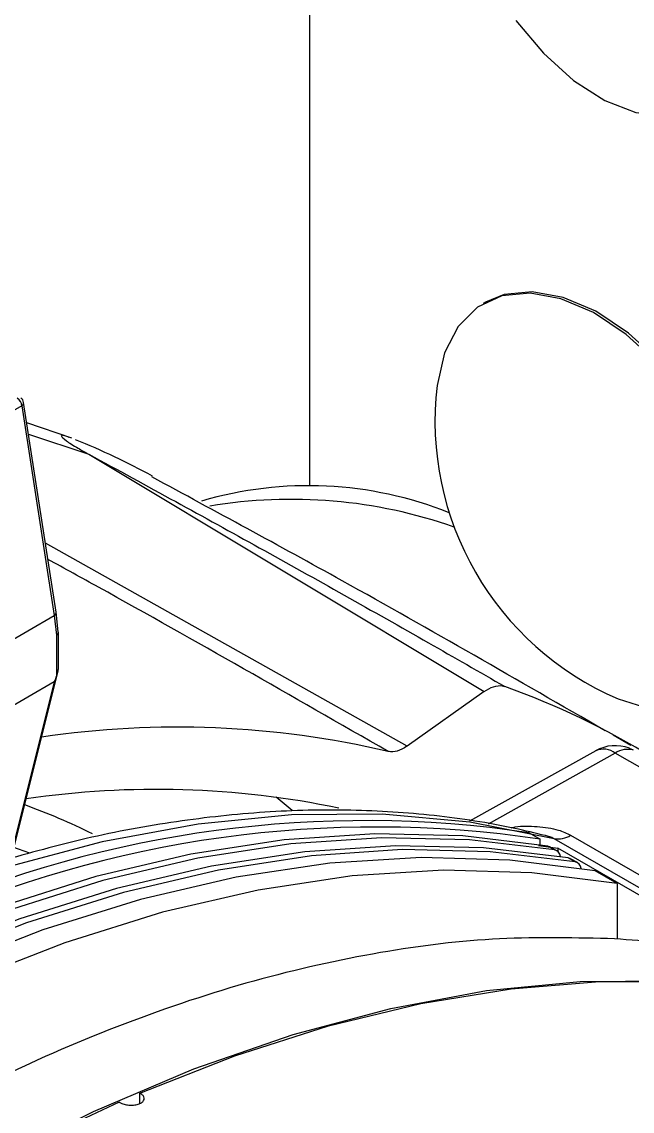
# Model space of a CAD drawing. Extents: x 8 to 113, y 0 to 87.
# Drawn here: x 19.235 to 20.174, y 71.056 to 72.732 of the extents above; entities that cross this region are included whole.
import ezdxf

# ---------------------------------------------------------------- set-up
doc = ezdxf.new("R2010")
doc.units = 0
doc.header["$MEASUREMENT"] = 0
doc.layers.add('OBJECT', color=7, linetype='CONTINUOUS')

msp = doc.modelspace()

# ---------------------------------------------------------------- linework, layer by layer
at = {"layer": 'OBJECT'}
for p, q in [((19.6782, 72.0185), (19.6782, 76.4048)), ((19.9485, 72.3006), (19.945, 72.2985)), ((19.2882, 71.8239), (19.2382, 72.1464)), ((19.2354, 72.1412), (19.1549, 72.0948)), ((19.2354, 72.1412), (19.2854, 71.8186)), ((19.3126, 72.0916), (19.2431, 72.115)), ((19.2458, 72.0978), (19.3383, 72.0669)), ((19.3383, 72.0669), (19.9468, 71.7018)), ((19.8282, 71.6177), (19.2717, 71.9302)), ((19.204, 71.7717), (19.2853, 71.8186)), ((19.2853, 71.8186), (19.2887, 71.7886)), ((19.2916, 71.7935), (19.2882, 71.8237)), ((19.2917, 71.7357), (19.2917, 71.793)), ((19.2887, 71.7886), (19.2887, 71.7253)), ((19.2222, 71.4567), (19.2913, 71.7329)), ((19.285, 71.7164), (19.204, 71.6696)), ((19.285, 71.7164), (19.2199, 71.4562)), ((19.9468, 71.7018), (19.8282, 71.6177)), ((20.1724, 71.6188), (20.1448, 71.6345)), ((20.1184, 71.6103), (19.9241, 71.5021)), ((20.1762, 71.6115), (20.1702, 71.6143)), ((20.1483, 71.607), (19.9525, 71.4976)), ((20.6647, 71.3089), (20.1483, 71.607)), ((19.6511, 71.5189), (19.6266, 71.5392)), ((20.0157, 71.4844), (20.0327, 71.4746)), ((20.0327, 71.4659), (20.0327, 71.4746)), ((20.4978, 71.2192), (20.054, 71.4753)), ((20.0796, 71.4806), (20.5208, 71.2259)), ((20.0304, 71.465), (20.0601, 71.4609)), ((20.0548, 71.4579), (20.0443, 71.464)), ((20.0582, 71.4567), (20.0477, 71.4628)), ((20.3512, 71.2928), (20.0601, 71.4609)), ((20.0601, 71.4609), (20.0601, 71.4546)), ((20.0865, 71.4396), (20.076, 71.4457)), ((20.09, 71.4384), (20.0795, 71.4445)), ((20.1514, 71.4061), (20.1174, 71.4257)), ((20.1514, 71.4061), (20.1514, 71.3212)), ((19.4171, 71.0677), (19.4171, 71.0838))]:
    msp.add_line(p, q, dxfattribs=at)
at = {"layer": 'OBJECT', "flags": 128}
for points in [[(19.9951, 72.7343), (20.0377, 72.6837), (20.0841, 72.642), (20.1322, 72.6112), (20.1797, 72.5928), (20.2244, 72.5876), (20.2643, 72.5958), (20.2974, 72.617), (20.3223, 72.6503), (20.3376, 72.6942), (20.3429, 72.7465)], [(20.297, 72.0953), (20.258, 72.1546), (20.2133, 72.2073), (20.1649, 72.2512), (20.1147, 72.2847), (20.0647, 72.3061), (20.0171, 72.3148), (19.9737, 72.3104), (19.9363, 72.293), (19.9065, 72.2633), (19.8855, 72.2226), (19.8741, 72.1728)], [(20.3005, 72.0974), (20.2615, 72.1566), (20.2169, 72.2093), (20.1684, 72.2533), (20.1182, 72.2867), (20.0683, 72.3082), (20.0206, 72.3169), (19.9772, 72.3124), (19.9485, 72.3006)], [(20.1527, 71.6903), (20.2015, 71.6752), (20.2473, 71.6731), (20.2879, 71.6841), (20.3216, 71.7077), (20.3472, 71.7431), (20.3635, 71.7887), (20.3698, 71.8428), (20.366, 71.903), (20.3521, 71.9669), (20.3288, 72.0319), (20.297, 72.0953)], [(20.054, 71.4753), (19.9247, 71.5006), (19.7899, 71.5128), (19.6504, 71.5118), (19.5066, 71.4976), (19.3592, 71.4704), (19.2089, 71.4302), (19.1232, 71.4019)], [(20.0443, 71.464), (19.9137, 71.4797), (19.7784, 71.4828), (19.6388, 71.4734), (19.4956, 71.4514), (19.3494, 71.4169), (19.2006, 71.3701), (19.05, 71.3112), (18.8982, 71.2404), (18.7458, 71.1581), (18.5933, 71.0644), (18.4415, 70.9599), (18.2909, 70.8449), (18.1422, 70.72), (17.9959, 70.5856), (17.8527, 70.4423), (17.7132, 70.2906), (17.5779, 70.1313), (17.4473, 69.9648)], [(20.0548, 71.4579), (19.9242, 71.4736), (19.7889, 71.4767), (19.6493, 71.4673), (19.5062, 71.4453), (19.3599, 71.4108), (19.2112, 71.364), (19.0606, 71.3051), (18.9088, 71.2343), (18.7563, 71.152), (18.6039, 71.0583), (18.452, 70.9538), (18.3015, 70.8389), (18.1527, 70.7139), (18.0065, 70.5795), (17.8633, 70.4362), (17.7237, 70.2846), (17.5884, 70.1252), (17.4578, 69.9587)], [(20.076, 71.4457), (19.9454, 71.4614), (19.8101, 71.4645), (19.6706, 71.455), (19.5274, 71.433), (19.3811, 71.3986), (19.2324, 71.3518), (19.0818, 71.2929), (18.93, 71.2221), (18.7775, 71.1397), (18.6251, 71.0461), (18.4733, 70.9416), (18.3227, 70.8266), (18.1739, 70.7017), (18.0277, 70.5673), (17.8845, 70.424), (17.7449, 70.2723), (17.6096, 70.1129), (17.479, 69.9465)], [(20.0865, 71.4396), (19.956, 71.4553), (19.8206, 71.4584), (19.6811, 71.449), (19.5379, 71.4269), (19.3916, 71.3925), (19.2429, 71.3457), (19.0923, 71.2868), (18.9405, 71.216), (18.7881, 71.1336), (18.6356, 71.04), (18.4838, 70.9355), (18.3332, 70.8205), (18.1845, 70.6956), (18.0382, 70.5612), (17.895, 70.4179), (17.7555, 70.2662), (17.6201, 70.1069), (17.4896, 69.9404)], [(19.2478, 71.4532), (19.2301, 71.4593), (19.2234, 71.4615)], [(20.0443, 71.464), (20.0464, 71.4634), (20.0477, 71.4628)], [(20.1174, 71.4257), (19.9861, 71.4424), (19.8499, 71.4463), (19.7094, 71.4375), (19.5652, 71.4159), (19.4178, 71.3816), (19.2679, 71.3348), (19.1161, 71.2756), (18.963, 71.2044), (18.8093, 71.1214), (18.6555, 71.0269), (18.5025, 70.9214), (18.3506, 70.8053), (18.2007, 70.679), (18.0533, 70.5431), (17.9091, 70.3982), (17.7686, 70.2448), (17.6324, 70.0836), (17.5011, 69.9153)], [(20.076, 71.4457), (20.0781, 71.4451), (20.0795, 71.4445)], [(20.1514, 71.4061), (20.0201, 71.4228), (19.8839, 71.4267), (19.7434, 71.4179), (19.5991, 71.3963), (19.4518, 71.362), (19.3018, 71.3152), (19.15, 71.2561), (18.9969, 71.1848), (18.8432, 71.1018), (18.6895, 71.0073), (18.5364, 70.9018), (18.3846, 70.7857), (18.2347, 70.6594), (18.0873, 70.5235), (17.943, 70.3786), (17.8025, 70.2252), (17.6664, 70.064), (17.5351, 69.8957)], [(17.7274, 69.6198), (17.8567, 69.7945), (17.9915, 69.9622), (18.131, 70.1223), (18.2748, 70.2742), (18.4222, 70.4171), (18.5725, 70.5504), (18.7252, 70.6737), (18.8795, 70.7862), (19.0348, 70.8876), (19.1904, 70.9775), (19.3457, 71.0554), (19.5, 71.121), (19.6527, 71.174), (19.803, 71.2142), (19.9504, 71.2415), (20.0941, 71.2556), (20.2337, 71.2566), (20.3684, 71.2444), (20.4978, 71.2192)], [(19.4171, 71.0838), (19.563, 71.1413), (19.7072, 71.1873), (19.849, 71.2218), (19.9881, 71.2445), (20.1238, 71.2554), (20.2556, 71.2544), (20.383, 71.2416), (20.5054, 71.217)]]:
    msp.add_lwpolyline(points, dxfattribs=at)
at = {"layer": 'OBJECT'}
for centre, radius, start, end in [((20.3362, 72.1179), 0.4653, 173.2215, 246.7731), ((19.22, 72.14), 0.0155, 4.5063, 56.9505), ((19.2284, 72.1449), 0.01, 8.8019, 56.9399), ((19.2326, 72.1461), 0.00568, 300.1431, 2.6745), ((18.8757, 71.005), 1.171, 61.3895, 67.8024), ((19.6766, 71.4367), 0.5817, 68.186, 106.442), ((19.6502, 71.2439), 0.7535, 70.5981, 99.5996), ((19.585, 70.6008), 1.1763, 58.1046, 70.4666), ((19.4748, 70.2232), 1.4237, 76.8448, 98.4356), ((20.1482, 71.5564), 0.062, 69.267, 119.1597), ((20.1301, 71.5824), 0.0306, 53.4881, 112.8728), ((20.167, 71.5795), 0.0333, 74.0154, 124.2943), ((19.4428, 70.1718), 1.3793, 78.2681, 98.366), ((18.8968, 70.5849), 1.003, 63.5148, 69.999), ((19.763, 69.7821), 1.721, 81.5565, 113.7095), ((19.7798, 69.7652), 1.728, 81.5849, 114.2163), ((20.0602, 71.5099), 0.0351, 259.8176, 303.4206), ((20.0523, 71.4464), 0.0118, 6.2051, 77.8002), ((20.084, 71.4281), 0.0118, 6.2051, 77.8002), ((20.69, 68.1932), 3.1586, 114.3975, 125.5971)]:
    msp.add_arc(centre, radius, start, end, dxfattribs=at)
for centre, major_axis, ratio, start_param, end_param in [((19.2618, 71.9678), (-0.0234, 0.1493), 0.050801, 3.161193, 3.167547), ((19.2783, 71.8225), (0.00991, 0.00133), 0.627377, 5.422325, 6.295991), ((19.2817, 71.7927), (0.00999, 0.00056), 0.611383, 5.463282, 6.317691), ((19.3195, 71.887), (0.0347, 0.1707), 0.036347, 3.173727, 3.474397)]:
    msp.add_ellipse(centre, major_axis=major_axis, ratio=ratio, start_param=start_param, end_param=end_param, dxfattribs=at)
for points, knots in [([(19.3081, 72.0928), (19.3057, 72.0937), (19.2974, 72.0967), (19.2945, 72.0955), (19.3015, 72.0888), (19.3183, 72.0781), (19.3327, 72.07), (19.3383, 72.0669)], [0, 0, 0, 0, 0.099604, 0.349779, 0.610366, 0.848721, 1, 1, 1, 1]), ([(19.3383, 72.0669), (19.383, 72.0426), (19.4707, 71.9948), (19.6019, 71.9225), (19.7316, 71.85), (19.8577, 71.7788), (19.9393, 71.7319), (19.9783, 71.7095)], [0, 0, 0, 0, 0.206023, 0.404822, 0.608638, 0.812834, 1, 1, 1, 1]), ([(20.1329, 71.6413), (19.9984, 71.719), (19.7677, 71.8522), (19.5334, 71.9789), (19.4356, 72.0318)], [0, 0, 0, 0, 0.582721, 1, 1, 1, 1]), ([(19.7988, 71.6095), (19.7248, 71.652), (19.5768, 71.737), (19.4023, 71.8353), (19.3016, 71.8908), (19.2756, 71.9051)], [0, 0, 0, 0, 0.425946, 0.851868, 1, 1, 1, 1]), ([(19.2887, 71.7253), (19.2893, 71.7268), (19.2902, 71.7295), (19.2915, 71.7331), (19.2915, 71.7349), (19.2916, 71.7357)], [0, 0, 0, 0, 0.447485, 0.758489, 1, 1, 1, 1]), ([(19.9468, 71.7018), (19.9516, 71.7047), (19.9612, 71.7104), (19.9718, 71.7113), (19.9769, 71.7098), (19.9783, 71.7095)], [0, 0, 0, 0, 0.425021, 0.850044, 1, 1, 1, 1]), ([(19.8282, 71.6177), (19.8255, 71.616), (19.818, 71.6112), (19.8077, 71.6083), (19.8012, 71.6092), (19.7988, 71.6095)], [0, 0, 0, 0, 0.263886, 0.723096, 1, 1, 1, 1]), ([(20.0406, 71.48), (20.025, 71.4838), (19.9694, 71.4974), (19.8703, 71.5125), (19.742, 71.521), (19.6097, 71.5179), (19.4737, 71.5031), (19.3379, 71.4784), (19.2465, 71.4529), (19.2023, 71.4406)], [0, 0, 0, 0, 0.061321, 0.218505, 0.375996, 0.533956, 0.692368, 0.851177, 1, 1, 1, 1]), ([(19.9881, 71.4919), (19.9902, 71.4924), (20.0028, 71.4953), (20.0284, 71.4943), (20.0587, 71.4906), (20.0735, 71.4835), (20.0796, 71.4806)], [0, 0, 0, 0, 0.070253, 0.414931, 0.762423, 1, 1, 1, 1]), ([(20.054, 71.4753), (20.0519, 71.4764), (20.0479, 71.4784), (20.043, 71.4796), (20.0407, 71.4802)], [0, 0, 0, 0, 0.534089, 1, 1, 1, 1]), ([(20.1472, 71.3212), (20.0887, 71.3227), (19.9719, 71.3257), (19.786, 71.303), (19.5933, 71.2599), (19.3961, 71.1947), (19.1981, 71.1092), (18.9987, 71.004), (18.7973, 70.878), (18.5979, 70.7335), (18.4037, 70.5733), (18.2143, 70.3974), (18.028, 70.2056), (17.9087, 70.0649), (17.8491, 69.9946)], [0, 0, 0, 0, 0.082347, 0.164694, 0.249433, 0.334172, 0.416519, 0.498866, 0.583605, 0.668344, 0.750089, 0.831834, 0.915917, 1, 1, 1, 1]), ([(20.3512, 71.2928), (20.3367, 71.2959), (20.3078, 71.302), (20.2636, 71.3093), (20.2103, 71.3165), (20.1711, 71.3194), (20.1472, 71.3212)], [0, 0, 0, 0, 0.218765, 0.43753, 0.656295, 1, 1, 1, 1]), ([(19.3853, 71.0698), (19.3866, 71.0691), (19.3898, 71.0675), (19.3962, 71.0658), (19.4038, 71.0651), (19.4112, 71.0657), (19.4175, 71.0675), (19.4219, 71.0704), (19.424, 71.0741), (19.4235, 71.078), (19.4208, 71.0813), (19.4181, 71.0831), (19.4171, 71.0838)], [0, 0, 0, 0, 0.073488, 0.179791, 0.286364, 0.393529, 0.501387, 0.609763, 0.718227, 0.826267, 0.933534, 1, 1, 1, 1])]:
    msp.add_open_spline(points, degree=3, knots=knots, dxfattribs=at)

doc.saveas('drawing.dxf')
